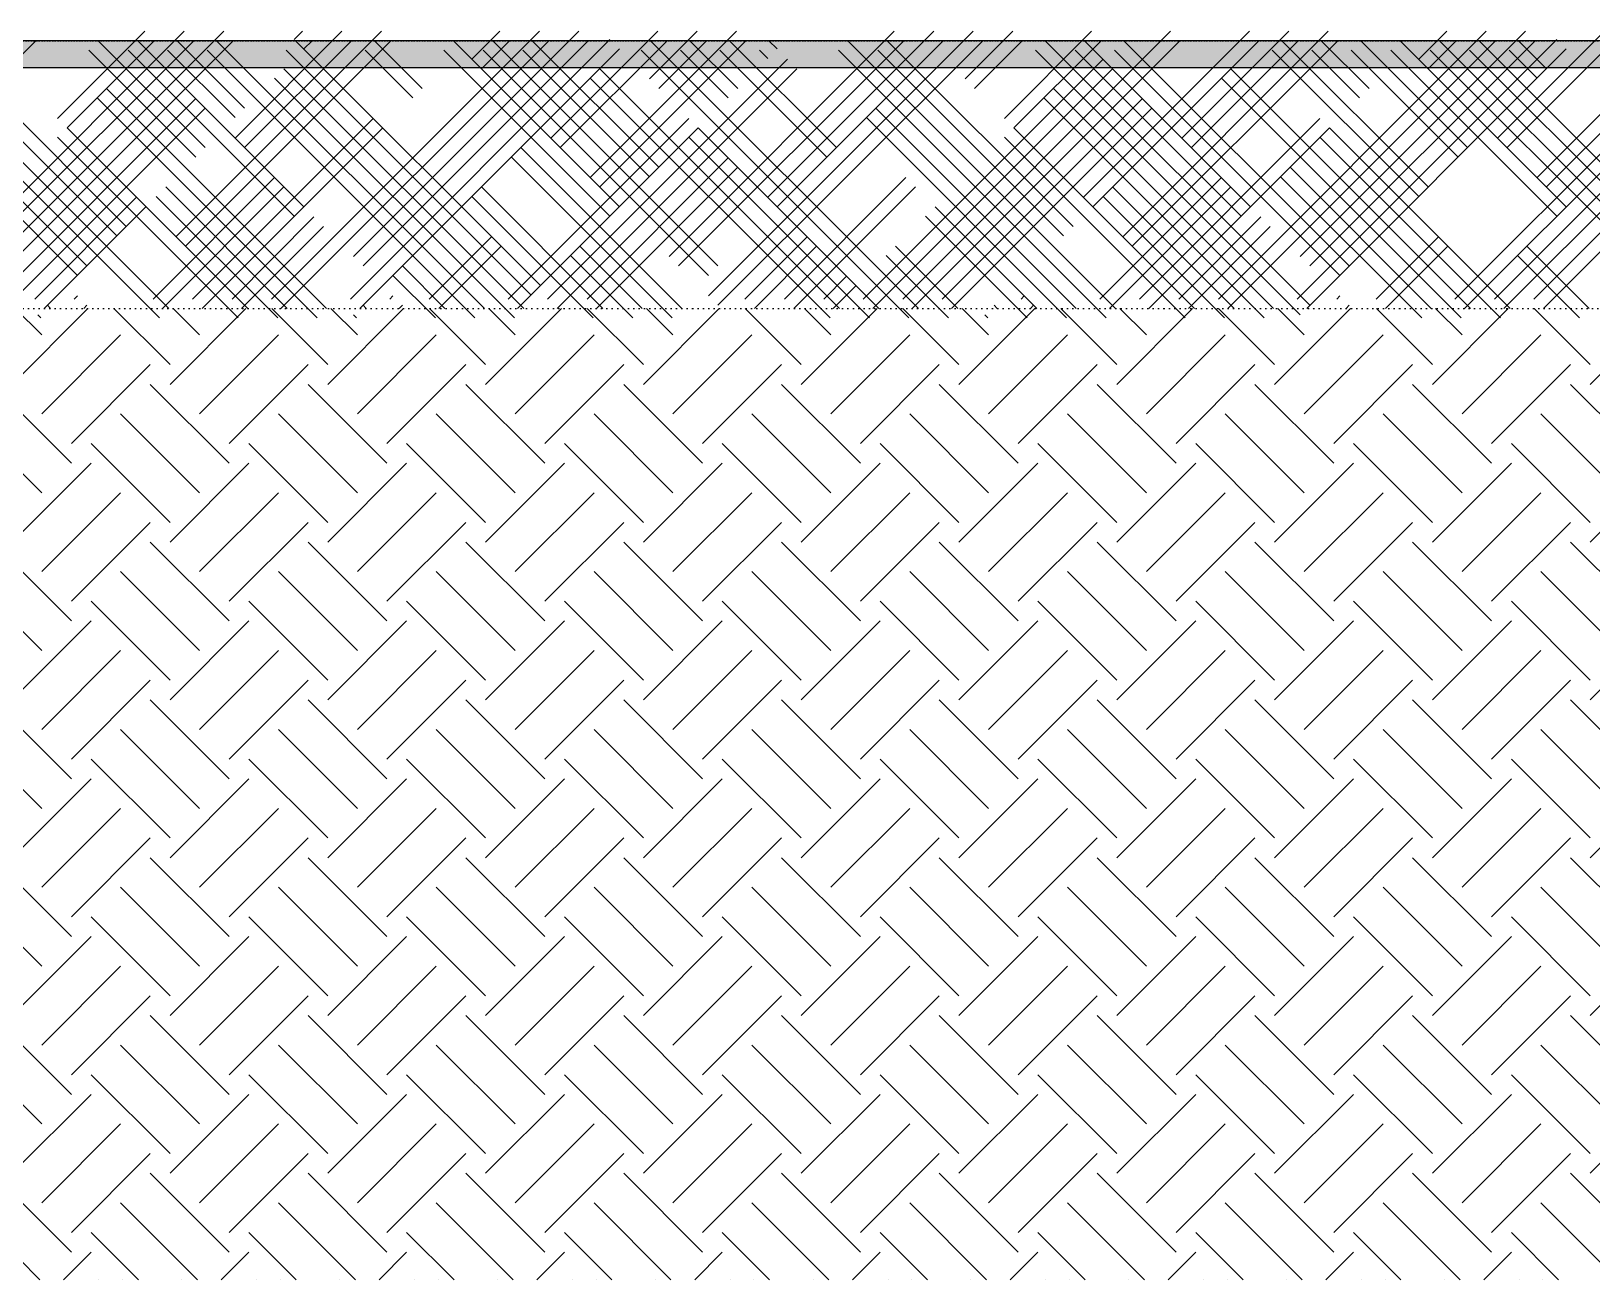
# Model space of a CAD drawing. Extents: x 37185 to 43130, y -8131 to -3926.
# Drawn here: x 39059.7 to 39176.2, y -7688.5 to -7595.2 of the extents above; entities that cross this region are included whole.
import ezdxf

# ---------------------------------------------------------------- set-up
doc = ezdxf.new("R2010")
doc.units = 0
doc.header["$MEASUREMENT"] = 0
doc.linetypes.add('ESTILO_TQS_0002', pattern=[0.4, 0.1, -0.3])
for name, color, linetype in [('36', 253, 'CONTINUOUS'), ('47', 15, 'CONTINUOUS'), ('67', 7, 'CONTINUOUS'), ('96', 252, 'CONTINUOUS')]:
    doc.layers.add(name, color=color, linetype=linetype)

msp = doc.modelspace()

# ---------------------------------------------------------------- linework, layer by layer
at = {"layer": '36', "linetype": 'Continuous'}
for p, q in [((39054.08, -7615.25), (39074.08, -7595.25)), ((39057.25, -7609.12), (39071.13, -7595.25)), ((39061.67, -7601.76), (39068.18, -7595.25)), ((39070.51, -7610.6), (39085.86, -7595.25)), ((39074.93, -7603.23), (39082.91, -7595.25)), ((39077.65, -7615.25), (39097.65, -7595.25)), ((39079.35, -7595.87), (39079.97, -7595.25)), ((39083.77, -7612.07), (39100.59, -7595.25)), ((39092.61, -7597.34), (39094.7, -7595.25)), ((39098.5, -7603.23), (39106.49, -7595.25)), ((39101.45, -7606.18), (39112.38, -7595.25)), ((39105.87, -7598.81), (39109.43, -7595.25)), ((39107.34, -7612.07), (39124.16, -7595.25)), ((39110.29, -7615.02), (39130.06, -7595.25)), ((39114.71, -7607.65), (39127.11, -7595.25)), ((39124.79, -7615.25), (39144.79, -7595.25)), ((39129.44, -7598.81), (39133, -7595.25)), ((39132.38, -7601.76), (39138.89, -7595.25)), ((39138.28, -7607.65), (39150.68, -7595.25)), ((39141.22, -7610.6), (39156.57, -7595.25)), ((39145.64, -7603.23), (39153.63, -7595.25)), ((39148.36, -7615.25), (39168.36, -7595.25)), ((39154.48, -7612.07), (39171.3, -7595.25)), ((39163.32, -7597.34), (39165.41, -7595.25)), ((39169.21, -7603.23), (39177.2, -7595.25)), ((39172.16, -7606.18), (39183.09, -7595.25)), ((39040.28, -7615.72), (39060.05, -7595.96)), ((39063.85, -7612.78), (39047.03, -7595.96)), ((39069.98, -7615.96), (39049.98, -7595.96)), ((39066.8, -7609.83), (39052.92, -7595.96)), ((39054.78, -7615.96), (39074.78, -7595.96)), ((39057.96, -7609.83), (39071.84, -7595.96)), ((39062.38, -7602.47), (39068.89, -7595.96)), ((39072.69, -7603.94), (39064.71, -7595.96)), ((39080.06, -7608.36), (39067.66, -7595.96)), ((39075.64, -7600.99), (39070.6, -7595.96)), ((39071.22, -7611.3), (39086.57, -7595.96)), ((39093.55, -7615.96), (39073.55, -7595.96)), ((39075.64, -7603.94), (39083.62, -7595.96)), ((39078.35, -7615.96), (39098.35, -7595.96)), ((39097.74, -7614.25), (39079.44, -7595.96)), ((39080.06, -7596.57), (39080.68, -7595.96)), ((39083.54, -7615.25), (39102.92, -7595.87)), ((39084.48, -7612.78), (39101.3, -7595.96)), ((39088.9, -7599.52), (39085.33, -7595.96)), ((39103.63, -7608.36), (39091.23, -7595.96)), ((39093.32, -7598.05), (39095.41, -7595.96)), ((39110.99, -7612.78), (39094.17, -7595.96)), ((39106.57, -7605.41), (39097.12, -7595.96)), ((39099.21, -7603.94), (39107.19, -7595.96)), ((39102.16, -7606.88), (39113.08, -7595.96)), ((39125.96, -7615.96), (39105.96, -7595.96)), ((39106.57, -7599.52), (39110.14, -7595.96)), ((39108.05, -7612.78), (39124.87, -7595.96)), ((39112.47, -7599.52), (39108.9, -7595.96)), ((39110.99, -7615.72), (39130.76, -7595.96)), ((39119.83, -7603.94), (39111.85, -7595.96)), ((39115.41, -7596.57), (39114.8, -7595.96)), ((39115.41, -7608.36), (39127.82, -7595.96)), ((39140.69, -7615.96), (39120.69, -7595.96)), ((39137.51, -7609.83), (39123.63, -7595.96)), ((39125.49, -7615.96), (39145.49, -7595.96)), ((39130.14, -7599.52), (39133.71, -7595.96)), ((39133.09, -7602.47), (39139.6, -7595.96)), ((39155.19, -7615.72), (39135.42, -7595.96)), ((39150.77, -7608.36), (39138.37, -7595.96)), ((39138.98, -7608.36), (39151.39, -7595.96)), ((39158.13, -7612.78), (39141.31, -7595.96)), ((39141.93, -7611.3), (39157.28, -7595.96)), ((39146.35, -7603.94), (39154.33, -7595.96)), ((39149.06, -7615.96), (39169.06, -7595.96)), ((39164.03, -7606.88), (39153.1, -7595.96)), ((39154.25, -7615.25), (39173.63, -7595.87)), ((39155.19, -7612.78), (39172.01, -7595.96)), ((39159.61, -7599.52), (39156.04, -7595.96)), ((39166.97, -7603.94), (39158.99, -7595.96)), ((39174.34, -7608.36), (39161.94, -7595.96)), ((39164.03, -7598.05), (39166.12, -7595.96)), ((39181.7, -7612.78), (39164.88, -7595.96)), ((39187.83, -7615.96), (39167.83, -7595.96)), ((39169.92, -7603.94), (39177.9, -7595.96)), ((39172.87, -7598.05), (39170.78, -7595.96)), ((39172.87, -7606.88), (39183.8, -7595.96)), ((39063.15, -7613.48), (39046.32, -7596.66)), ((39069.27, -7616.66), (39049.27, -7596.66)), ((39066.09, -7610.54), (39052.22, -7596.66)), ((39071.99, -7604.65), (39064, -7596.66)), ((39079.35, -7609.06), (39066.95, -7596.66)), ((39074.93, -7601.7), (39069.89, -7596.66)), ((39092.84, -7616.66), (39072.84, -7596.66)), ((39097.03, -7614.96), (39078.73, -7596.66)), ((39084.25, -7615.96), (39103.63, -7596.57)), ((39088.19, -7600.23), (39084.63, -7596.66)), ((39102.92, -7609.06), (39090.52, -7596.66)), ((39110.29, -7613.48), (39093.46, -7596.66)), ((39105.87, -7606.12), (39096.41, -7596.66)), ((39098.27, -7615.25), (39116.18, -7597.34)), ((39125.25, -7616.66), (39105.25, -7596.66)), ((39111.76, -7600.23), (39108.2, -7596.66)), ((39119.13, -7604.65), (39111.14, -7596.66)), ((39114.71, -7597.28), (39114.09, -7596.66)), ((39139.98, -7616.66), (39119.98, -7596.66)), ((39121.84, -7615.25), (39139.75, -7597.34)), ((39136.8, -7610.54), (39122.93, -7596.66)), ((39154.48, -7616.43), (39134.71, -7596.66)), ((39150.06, -7609.06), (39137.66, -7596.66)), ((39157.43, -7613.48), (39140.61, -7596.66)), ((39163.32, -7607.59), (39152.39, -7596.66)), ((39154.96, -7615.96), (39174.34, -7596.57)), ((39158.9, -7600.23), (39155.34, -7596.66)), ((39166.27, -7604.65), (39158.28, -7596.66)), ((39173.63, -7609.06), (39161.23, -7596.66)), ((39181, -7613.48), (39164.18, -7596.66)), ((39187.12, -7616.66), (39167.12, -7596.66)), ((39168.98, -7615.25), (39186.89, -7597.34)), ((39172.16, -7598.75), (39170.07, -7596.66)), ((39095.79, -7616.66), (39077.88, -7598.75)), ((39096.49, -7615.96), (39078.58, -7598.05)), ((39098.98, -7615.96), (39116.89, -7598.05)), ((39119.36, -7616.66), (39101.45, -7598.75)), ((39120.06, -7615.96), (39102.16, -7598.05)), ((39122.55, -7615.96), (39140.46, -7598.05)), ((39166.5, -7616.66), (39148.59, -7598.75)), ((39167.2, -7615.96), (39149.3, -7598.05)), ((39169.69, -7615.96), (39187.6, -7598.05)), ((39081.76, -7615.96), (39065.33, -7599.52)), ((39152.47, -7615.96), (39136.04, -7599.52)), ((39057.02, -7615.25), (39071.99, -7600.28)), ((39057.73, -7615.96), (39072.69, -7600.99)), ((39081.06, -7616.66), (39064.62, -7600.23)), ((39137.74, -7615.96), (39122.78, -7600.99)), ((39127.73, -7615.25), (39142.7, -7600.28)), ((39128.44, -7615.96), (39143.4, -7600.99)), ((39151.77, -7616.66), (39135.33, -7600.23)), ((39071.75, -7615.25), (39085.24, -7601.76)), ((39095.32, -7615.25), (39108.81, -7601.76)), ((39137.03, -7616.66), (39122.07, -7601.7)), ((39142.46, -7615.25), (39155.95, -7601.76)), ((39166.03, -7615.25), (39179.52, -7601.76)), ((39075.16, -7616.66), (39061.67, -7603.17)), ((39075.87, -7615.96), (39062.38, -7602.47)), ((39072.46, -7615.96), (39085.95, -7602.47)), ((39096.03, -7615.96), (39109.52, -7602.47)), ((39122.3, -7616.66), (39108.81, -7603.17)), ((39123.01, -7615.96), (39109.52, -7602.47)), ((39145.87, -7616.66), (39132.38, -7603.17)), ((39146.58, -7615.96), (39133.09, -7602.47)), ((39143.17, -7615.96), (39156.66, -7602.47)), ((39169.44, -7616.66), (39155.95, -7603.17)), ((39170.15, -7615.96), (39156.66, -7602.47)), ((39166.74, -7615.96), (39180.23, -7602.47)), ((39107.57, -7616.66), (39095.56, -7604.65)), ((39108.28, -7615.96), (39096.26, -7603.94)), ((39101.22, -7615.25), (39111.76, -7604.7)), ((39101.92, -7615.96), (39112.47, -7605.41)), ((39164.26, -7615.96), (39153.72, -7605.41)), ((39171.93, -7615.25), (39182.47, -7604.7)), ((39172.63, -7615.96), (39183.18, -7605.41)), ((39068.81, -7615.25), (39077.88, -7606.18)), ((39069.51, -7615.96), (39078.58, -7606.88)), ((39078.82, -7615.96), (39069.75, -7606.88)), ((39102.39, -7615.96), (39093.32, -7606.88)), ((39115.95, -7615.25), (39125.02, -7606.18)), ((39116.66, -7615.96), (39125.73, -7606.88)), ((39139.52, -7615.25), (39148.59, -7606.18)), ((39140.23, -7615.96), (39149.3, -7606.88)), ((39149.53, -7615.96), (39140.46, -7606.88)), ((39163.55, -7616.66), (39153.01, -7606.12)), ((39059.97, -7615.25), (39067.57, -7607.65)), ((39078.11, -7616.66), (39069.04, -7607.59)), ((39101.68, -7616.66), (39092.61, -7607.59)), ((39148.82, -7616.66), (39139.75, -7607.59)), ((39060.68, -7615.96), (39068.27, -7608.36)), ((39074.7, -7615.25), (39080.82, -7609.12)), ((39134.09, -7616.66), (39126.49, -7609.06)), ((39134.8, -7615.96), (39127.2, -7608.36)), ((39145.41, -7615.25), (39151.53, -7609.12)), ((39075.41, -7615.96), (39081.53, -7609.83)), ((39146.12, -7615.96), (39152.24, -7609.83)), ((39089.43, -7615.25), (39094.08, -7610.6)), ((39090.14, -7615.96), (39094.79, -7611.3)), ((39105.33, -7615.96), (39100.68, -7611.3)), ((39113, -7615.25), (39117.65, -7610.6)), ((39113.71, -7615.96), (39118.36, -7611.3)), ((39128.9, -7615.96), (39124.25, -7611.3)), ((39160.14, -7615.25), (39164.79, -7610.6)), ((39160.85, -7615.96), (39165.5, -7611.3)), ((39176.04, -7615.96), (39171.39, -7611.3)), ((39090.6, -7615.96), (39087.42, -7612.78)), ((39104.63, -7616.66), (39099.97, -7612.01)), ((39128.2, -7616.66), (39123.55, -7612.01)), ((39175.34, -7616.66), (39170.69, -7612.01)), ((39089.89, -7616.66), (39086.72, -7613.48)), ((39118.89, -7615.25), (39120.6, -7613.54)), ((39062.91, -7615.25), (39063.15, -7615.02)), ((39086.49, -7615.25), (39086.72, -7615.02)), ((39119.6, -7615.96), (39121.31, -7614.25)), ((39133.63, -7615.25), (39133.86, -7615.02)), ((39157.2, -7615.25), (39157.43, -7615.02)), ((39061.14, -7615.96), (39060.91, -7615.72)), ((39063.62, -7615.96), (39063.85, -7615.72)), ((39064.09, -7615.96), (39064.09, -7615.96)), ((39064.09, -7615.96), (39064.09, -7615.96)), ((39066.57, -7615.96), (39066.57, -7615.96)), ((39066.57, -7615.96), (39066.57, -7615.96)), ((39067.03, -7615.96), (39067.03, -7615.96)), ((39067.03, -7615.96), (39067.03, -7615.96)), ((39072.92, -7615.96), (39072.92, -7615.96)), ((39072.92, -7615.96), (39072.92, -7615.96)), ((39081.3, -7615.96), (39081.3, -7615.96)), ((39081.3, -7615.96), (39081.3, -7615.96)), ((39084.71, -7615.96), (39084.48, -7615.72)), ((39087.19, -7615.96), (39087.42, -7615.72)), ((39087.66, -7615.96), (39087.66, -7615.96)), ((39087.66, -7615.96), (39087.66, -7615.96)), ((39093.08, -7615.96), (39093.08, -7615.96)), ((39093.08, -7615.96), (39093.08, -7615.96)), ((39099.44, -7615.96), (39099.44, -7615.96)), ((39099.44, -7615.96), (39099.44, -7615.96)), ((39104.87, -7615.96), (39104.87, -7615.96)), ((39104.87, -7615.96), (39104.87, -7615.96)), ((39107.82, -7615.96), (39107.82, -7615.96)), ((39107.82, -7615.96), (39107.82, -7615.96)), ((39110.76, -7615.96), (39110.76, -7615.96)), ((39110.76, -7615.96), (39110.76, -7615.96)), ((39111.23, -7615.96), (39111.23, -7615.96)), ((39111.23, -7615.96), (39111.23, -7615.96)), ((39114.17, -7615.96), (39114.17, -7615.96)), ((39114.17, -7615.96), (39114.17, -7615.96)), ((39117.12, -7615.96), (39117.12, -7615.96)), ((39117.12, -7615.96), (39117.12, -7615.96)), ((39131.39, -7615.96), (39131.39, -7615.96)), ((39131.39, -7615.96), (39131.39, -7615.96)), ((39131.85, -7615.96), (39131.62, -7615.72)), ((39134.33, -7615.96), (39134.56, -7615.72)), ((39137.28, -7615.96), (39137.28, -7615.96)), ((39137.28, -7615.96), (39137.28, -7615.96)), ((39143.63, -7615.96), (39143.63, -7615.96)), ((39143.63, -7615.96), (39143.63, -7615.96)), ((39152.01, -7615.96), (39152.01, -7615.96)), ((39152.01, -7615.96), (39152.01, -7615.96)), ((39155.42, -7615.96), (39155.42, -7615.96)), ((39155.42, -7615.96), (39155.42, -7615.96)), ((39157.9, -7615.96), (39158.13, -7615.72)), ((39158.37, -7615.96), (39158.37, -7615.96)), ((39158.37, -7615.96), (39158.37, -7615.96)), ((39161.31, -7615.96), (39161.31, -7615.96)), ((39161.31, -7615.96), (39161.31, -7615.96)), ((39163.8, -7615.96), (39163.8, -7615.96)), ((39163.8, -7615.96), (39163.8, -7615.96)), ((39173.1, -7615.96), (39173.1, -7615.96)), ((39173.1, -7615.96), (39173.1, -7615.96)), ((39175.58, -7615.96), (39175.58, -7615.96)), ((39175.58, -7615.96), (39175.58, -7615.96)), ((39060.43, -7616.66), (39060.2, -7616.43)), ((39084, -7616.66), (39083.77, -7616.43)), ((39131.14, -7616.66), (39130.91, -7616.43))]:
    msp.add_line(p, q, dxfattribs=at)
at = {"layer": '47', "linetype": 'Continuous'}
for p, q in [((39058.28, -7621.62), (39063.94, -7615.96)), ((39060.49, -7617.93), (39058.51, -7615.96)), ((39070.07, -7620.14), (39065.88, -7615.96)), ((39070.07, -7621.62), (39075.73, -7615.96)), ((39072.28, -7617.93), (39070.3, -7615.96)), ((39081.85, -7620.14), (39077.66, -7615.96)), ((39081.85, -7621.62), (39087.51, -7615.96)), ((39084.06, -7617.93), (39082.08, -7615.96)), ((39093.64, -7620.14), (39089.45, -7615.96)), ((39093.64, -7621.62), (39099.3, -7615.96)), ((39095.85, -7617.93), (39093.87, -7615.96)), ((39105.42, -7620.14), (39101.23, -7615.96)), ((39105.42, -7621.62), (39111.08, -7615.96)), ((39107.63, -7617.93), (39105.65, -7615.96)), ((39117.21, -7620.14), (39113.02, -7615.96)), ((39117.21, -7621.62), (39122.87, -7615.96)), ((39119.42, -7617.93), (39117.44, -7615.96)), ((39128.99, -7620.14), (39124.8, -7615.96)), ((39128.99, -7621.62), (39134.65, -7615.96)), ((39131.2, -7617.93), (39129.22, -7615.96)), ((39140.78, -7620.14), (39136.59, -7615.96)), ((39140.78, -7621.62), (39146.44, -7615.96)), ((39142.99, -7617.93), (39141.01, -7615.96)), ((39152.56, -7620.14), (39148.37, -7615.96)), ((39152.56, -7621.62), (39158.22, -7615.96)), ((39154.77, -7617.93), (39152.79, -7615.96)), ((39164.35, -7620.14), (39160.16, -7615.96)), ((39164.35, -7621.62), (39170.01, -7615.96)), ((39166.56, -7617.93), (39164.58, -7615.96)), ((39176.13, -7620.14), (39171.94, -7615.96)), ((39176.13, -7621.62), (39181.79, -7615.96)), ((39060.49, -7623.83), (39066.38, -7617.93)), ((39072.28, -7623.83), (39078.17, -7617.93)), ((39084.06, -7623.83), (39089.95, -7617.93)), ((39095.85, -7623.83), (39101.74, -7617.93)), ((39107.63, -7623.83), (39113.52, -7617.93)), ((39119.42, -7623.83), (39125.31, -7617.93)), ((39131.2, -7623.83), (39137.09, -7617.93)), ((39142.99, -7623.83), (39148.88, -7617.93)), ((39154.77, -7623.83), (39160.66, -7617.93)), ((39166.56, -7623.83), (39172.45, -7617.93)), ((39062.7, -7626.04), (39068.59, -7620.14)), ((39074.49, -7626.04), (39080.38, -7620.14)), ((39086.27, -7626.04), (39092.16, -7620.14)), ((39098.06, -7626.04), (39103.95, -7620.14)), ((39109.84, -7626.04), (39115.73, -7620.14)), ((39121.63, -7626.04), (39127.52, -7620.14)), ((39133.41, -7626.04), (39139.3, -7620.14)), ((39145.2, -7626.04), (39151.09, -7620.14)), ((39156.98, -7626.04), (39162.87, -7620.14)), ((39168.77, -7626.04), (39174.66, -7620.14)), ((39062.7, -7627.51), (39056.81, -7621.62)), ((39074.49, -7627.51), (39068.59, -7621.62)), ((39086.27, -7627.51), (39080.38, -7621.62)), ((39098.06, -7627.51), (39092.16, -7621.62)), ((39109.84, -7627.51), (39103.95, -7621.62)), ((39121.63, -7627.51), (39115.73, -7621.62)), ((39133.41, -7627.51), (39127.52, -7621.62)), ((39145.2, -7627.51), (39139.3, -7621.62)), ((39156.98, -7627.51), (39151.09, -7621.62)), ((39168.77, -7627.51), (39162.87, -7621.62)), ((39180.55, -7627.51), (39174.66, -7621.62)), ((39060.49, -7629.72), (39054.6, -7623.83)), ((39072.28, -7629.72), (39066.38, -7623.83)), ((39084.06, -7629.72), (39078.17, -7623.83)), ((39095.85, -7629.72), (39089.95, -7623.83)), ((39107.63, -7629.72), (39101.74, -7623.83)), ((39119.42, -7629.72), (39113.52, -7623.83)), ((39131.2, -7629.72), (39125.31, -7623.83)), ((39142.99, -7629.72), (39137.09, -7623.83)), ((39154.77, -7629.72), (39148.88, -7623.83)), ((39166.56, -7629.72), (39160.66, -7623.83)), ((39178.34, -7629.72), (39172.45, -7623.83)), ((39070.07, -7631.93), (39064.17, -7626.04)), ((39081.85, -7631.93), (39075.96, -7626.04)), ((39093.64, -7631.93), (39087.74, -7626.04)), ((39105.42, -7631.93), (39099.53, -7626.04)), ((39117.21, -7631.93), (39111.31, -7626.04)), ((39128.99, -7631.93), (39123.1, -7626.04)), ((39140.78, -7631.93), (39134.88, -7626.04)), ((39152.56, -7631.93), (39146.67, -7626.04)), ((39164.35, -7631.93), (39158.45, -7626.04)), ((39176.13, -7631.93), (39170.24, -7626.04)), ((39058.28, -7633.4), (39064.17, -7627.51)), ((39070.07, -7633.4), (39075.96, -7627.51)), ((39081.85, -7633.4), (39087.74, -7627.51)), ((39093.64, -7633.4), (39099.53, -7627.51)), ((39105.42, -7633.4), (39111.31, -7627.51)), ((39117.21, -7633.4), (39123.1, -7627.51)), ((39128.99, -7633.4), (39134.88, -7627.51)), ((39140.78, -7633.4), (39146.67, -7627.51)), ((39152.56, -7633.4), (39158.45, -7627.51)), ((39164.35, -7633.4), (39170.24, -7627.51)), ((39176.13, -7633.4), (39182.02, -7627.51)), ((39060.49, -7635.61), (39066.38, -7629.72)), ((39072.28, -7635.61), (39078.17, -7629.72)), ((39084.06, -7635.61), (39089.95, -7629.72)), ((39095.85, -7635.61), (39101.74, -7629.72)), ((39107.63, -7635.61), (39113.52, -7629.72)), ((39119.42, -7635.61), (39125.31, -7629.72)), ((39131.2, -7635.61), (39137.09, -7629.72)), ((39142.99, -7635.61), (39148.88, -7629.72)), ((39154.77, -7635.61), (39160.66, -7629.72)), ((39166.56, -7635.61), (39172.45, -7629.72)), ((39062.7, -7637.82), (39068.59, -7631.93)), ((39074.49, -7637.82), (39080.38, -7631.93)), ((39086.27, -7637.82), (39092.16, -7631.93)), ((39098.06, -7637.82), (39103.95, -7631.93)), ((39109.84, -7637.82), (39115.73, -7631.93)), ((39121.63, -7637.82), (39127.52, -7631.93)), ((39133.41, -7637.82), (39139.3, -7631.93)), ((39145.2, -7637.82), (39151.09, -7631.93)), ((39156.98, -7637.82), (39162.87, -7631.93)), ((39168.77, -7637.82), (39174.66, -7631.93)), ((39062.7, -7639.29), (39056.81, -7633.4)), ((39074.49, -7639.29), (39068.59, -7633.4)), ((39086.27, -7639.29), (39080.38, -7633.4)), ((39098.06, -7639.29), (39092.16, -7633.4)), ((39109.84, -7639.29), (39103.95, -7633.4)), ((39121.63, -7639.29), (39115.73, -7633.4)), ((39133.41, -7639.29), (39127.52, -7633.4)), ((39145.2, -7639.29), (39139.3, -7633.4)), ((39156.98, -7639.29), (39151.09, -7633.4)), ((39168.77, -7639.29), (39162.87, -7633.4)), ((39180.55, -7639.29), (39174.66, -7633.4)), ((39060.49, -7641.5), (39054.6, -7635.61)), ((39072.28, -7641.5), (39066.38, -7635.61)), ((39084.06, -7641.5), (39078.17, -7635.61)), ((39095.85, -7641.5), (39089.95, -7635.61)), ((39107.63, -7641.5), (39101.74, -7635.61)), ((39119.42, -7641.5), (39113.52, -7635.61)), ((39131.2, -7641.5), (39125.31, -7635.61)), ((39142.99, -7641.5), (39137.09, -7635.61)), ((39154.77, -7641.5), (39148.88, -7635.61)), ((39166.56, -7641.5), (39160.66, -7635.61)), ((39178.34, -7641.5), (39172.45, -7635.61)), ((39070.07, -7643.71), (39064.17, -7637.82)), ((39081.85, -7643.71), (39075.96, -7637.82)), ((39093.64, -7643.71), (39087.74, -7637.82)), ((39105.42, -7643.71), (39099.53, -7637.82)), ((39117.21, -7643.71), (39111.31, -7637.82)), ((39128.99, -7643.71), (39123.1, -7637.82)), ((39140.78, -7643.71), (39134.88, -7637.82)), ((39152.56, -7643.71), (39146.67, -7637.82)), ((39164.35, -7643.71), (39158.45, -7637.82)), ((39176.13, -7643.71), (39170.24, -7637.82)), ((39058.28, -7645.19), (39064.17, -7639.29)), ((39070.07, -7645.19), (39075.96, -7639.29)), ((39081.85, -7645.19), (39087.74, -7639.29)), ((39093.64, -7645.19), (39099.53, -7639.29)), ((39105.42, -7645.19), (39111.31, -7639.29)), ((39117.21, -7645.19), (39123.1, -7639.29)), ((39128.99, -7645.19), (39134.88, -7639.29)), ((39140.78, -7645.19), (39146.67, -7639.29)), ((39152.56, -7645.19), (39158.45, -7639.29)), ((39164.35, -7645.19), (39170.24, -7639.29)), ((39176.13, -7645.19), (39182.02, -7639.29)), ((39060.49, -7647.4), (39066.38, -7641.5)), ((39072.28, -7647.4), (39078.17, -7641.5)), ((39084.06, -7647.4), (39089.95, -7641.5)), ((39095.85, -7647.4), (39101.74, -7641.5)), ((39107.63, -7647.4), (39113.52, -7641.5)), ((39119.42, -7647.4), (39125.31, -7641.5)), ((39131.2, -7647.4), (39137.09, -7641.5)), ((39142.99, -7647.4), (39148.88, -7641.5)), ((39154.77, -7647.4), (39160.66, -7641.5)), ((39166.56, -7647.4), (39172.45, -7641.5)), ((39062.7, -7649.61), (39068.59, -7643.71)), ((39074.49, -7649.61), (39080.38, -7643.71)), ((39086.27, -7649.61), (39092.16, -7643.71)), ((39098.06, -7649.61), (39103.95, -7643.71)), ((39109.84, -7649.61), (39115.73, -7643.71)), ((39121.63, -7649.61), (39127.52, -7643.71)), ((39133.41, -7649.61), (39139.3, -7643.71)), ((39145.2, -7649.61), (39151.09, -7643.71)), ((39156.98, -7649.61), (39162.87, -7643.71)), ((39168.77, -7649.61), (39174.66, -7643.71)), ((39062.7, -7651.08), (39056.81, -7645.19)), ((39074.49, -7651.08), (39068.59, -7645.19)), ((39086.27, -7651.08), (39080.38, -7645.19)), ((39098.06, -7651.08), (39092.16, -7645.19)), ((39109.84, -7651.08), (39103.95, -7645.19)), ((39121.63, -7651.08), (39115.73, -7645.19)), ((39133.41, -7651.08), (39127.52, -7645.19)), ((39145.2, -7651.08), (39139.3, -7645.19)), ((39156.98, -7651.08), (39151.09, -7645.19)), ((39168.77, -7651.08), (39162.87, -7645.19)), ((39180.55, -7651.08), (39174.66, -7645.19)), ((39060.49, -7653.29), (39054.6, -7647.4)), ((39072.28, -7653.29), (39066.38, -7647.4)), ((39084.06, -7653.29), (39078.17, -7647.4)), ((39095.85, -7653.29), (39089.95, -7647.4)), ((39107.63, -7653.29), (39101.74, -7647.4)), ((39119.42, -7653.29), (39113.52, -7647.4)), ((39131.2, -7653.29), (39125.31, -7647.4)), ((39142.99, -7653.29), (39137.09, -7647.4)), ((39154.77, -7653.29), (39148.88, -7647.4)), ((39166.56, -7653.29), (39160.66, -7647.4)), ((39178.34, -7653.29), (39172.45, -7647.4)), ((39070.07, -7655.5), (39064.17, -7649.61)), ((39081.85, -7655.5), (39075.96, -7649.61)), ((39093.64, -7655.5), (39087.74, -7649.61)), ((39105.42, -7655.5), (39099.53, -7649.61)), ((39117.21, -7655.5), (39111.31, -7649.61)), ((39128.99, -7655.5), (39123.1, -7649.61)), ((39140.78, -7655.5), (39134.88, -7649.61)), ((39152.56, -7655.5), (39146.67, -7649.61)), ((39164.35, -7655.5), (39158.45, -7649.61)), ((39176.13, -7655.5), (39170.24, -7649.61)), ((39058.28, -7656.97), (39064.17, -7651.08)), ((39070.07, -7656.97), (39075.96, -7651.08)), ((39081.85, -7656.97), (39087.74, -7651.08)), ((39093.64, -7656.97), (39099.53, -7651.08)), ((39105.42, -7656.97), (39111.31, -7651.08)), ((39117.21, -7656.97), (39123.1, -7651.08)), ((39128.99, -7656.97), (39134.88, -7651.08)), ((39140.78, -7656.97), (39146.67, -7651.08)), ((39152.56, -7656.97), (39158.45, -7651.08)), ((39164.35, -7656.97), (39170.24, -7651.08)), ((39176.13, -7656.97), (39182.02, -7651.08)), ((39060.49, -7659.18), (39066.38, -7653.29)), ((39072.28, -7659.18), (39078.17, -7653.29)), ((39084.06, -7659.18), (39089.95, -7653.29)), ((39095.85, -7659.18), (39101.74, -7653.29)), ((39107.63, -7659.18), (39113.52, -7653.29)), ((39119.42, -7659.18), (39125.31, -7653.29)), ((39131.2, -7659.18), (39137.09, -7653.29)), ((39142.99, -7659.18), (39148.88, -7653.29)), ((39154.77, -7659.18), (39160.66, -7653.29)), ((39166.56, -7659.18), (39172.45, -7653.29)), ((39062.7, -7661.39), (39068.59, -7655.5)), ((39074.49, -7661.39), (39080.38, -7655.5)), ((39086.27, -7661.39), (39092.16, -7655.5)), ((39098.06, -7661.39), (39103.95, -7655.5)), ((39109.84, -7661.39), (39115.73, -7655.5)), ((39121.63, -7661.39), (39127.52, -7655.5)), ((39133.41, -7661.39), (39139.3, -7655.5)), ((39145.2, -7661.39), (39151.09, -7655.5)), ((39156.98, -7661.39), (39162.87, -7655.5)), ((39168.77, -7661.39), (39174.66, -7655.5)), ((39062.7, -7662.86), (39056.81, -7656.97)), ((39074.49, -7662.86), (39068.59, -7656.97)), ((39086.27, -7662.86), (39080.38, -7656.97)), ((39098.06, -7662.86), (39092.16, -7656.97)), ((39109.84, -7662.86), (39103.95, -7656.97)), ((39121.63, -7662.86), (39115.73, -7656.97)), ((39133.41, -7662.86), (39127.52, -7656.97)), ((39145.2, -7662.86), (39139.3, -7656.97)), ((39156.98, -7662.86), (39151.09, -7656.97)), ((39168.77, -7662.86), (39162.87, -7656.97)), ((39180.55, -7662.86), (39174.66, -7656.97)), ((39060.49, -7665.07), (39054.6, -7659.18)), ((39072.28, -7665.07), (39066.38, -7659.18)), ((39084.06, -7665.07), (39078.17, -7659.18)), ((39095.85, -7665.07), (39089.95, -7659.18)), ((39107.63, -7665.07), (39101.74, -7659.18)), ((39119.42, -7665.07), (39113.52, -7659.18)), ((39131.2, -7665.07), (39125.31, -7659.18)), ((39142.99, -7665.07), (39137.09, -7659.18)), ((39154.77, -7665.07), (39148.88, -7659.18)), ((39166.56, -7665.07), (39160.66, -7659.18)), ((39178.34, -7665.07), (39172.45, -7659.18)), ((39070.07, -7667.28), (39064.17, -7661.39)), ((39081.85, -7667.28), (39075.96, -7661.39)), ((39093.64, -7667.28), (39087.74, -7661.39)), ((39105.42, -7667.28), (39099.53, -7661.39)), ((39117.21, -7667.28), (39111.31, -7661.39)), ((39128.99, -7667.28), (39123.1, -7661.39)), ((39140.78, -7667.28), (39134.88, -7661.39)), ((39152.56, -7667.28), (39146.67, -7661.39)), ((39164.35, -7667.28), (39158.45, -7661.39)), ((39176.13, -7667.28), (39170.24, -7661.39)), ((39058.28, -7668.76), (39064.17, -7662.86)), ((39070.07, -7668.76), (39075.96, -7662.86)), ((39081.85, -7668.76), (39087.74, -7662.86)), ((39093.64, -7668.76), (39099.53, -7662.86)), ((39105.42, -7668.76), (39111.31, -7662.86)), ((39117.21, -7668.76), (39123.1, -7662.86)), ((39128.99, -7668.76), (39134.88, -7662.86)), ((39140.78, -7668.76), (39146.67, -7662.86)), ((39152.56, -7668.76), (39158.45, -7662.86)), ((39164.35, -7668.76), (39170.24, -7662.86)), ((39176.13, -7668.76), (39182.02, -7662.86)), ((39060.49, -7670.97), (39066.38, -7665.07)), ((39072.28, -7670.97), (39078.17, -7665.07)), ((39084.06, -7670.97), (39089.95, -7665.07)), ((39095.85, -7670.97), (39101.74, -7665.07)), ((39107.63, -7670.97), (39113.52, -7665.07)), ((39119.42, -7670.97), (39125.31, -7665.07)), ((39131.2, -7670.97), (39137.09, -7665.07)), ((39142.99, -7670.97), (39148.88, -7665.07)), ((39154.77, -7670.97), (39160.66, -7665.07)), ((39166.56, -7670.97), (39172.45, -7665.07)), ((39062.7, -7673.18), (39068.59, -7667.28)), ((39074.49, -7673.18), (39080.38, -7667.28)), ((39086.27, -7673.18), (39092.16, -7667.28)), ((39098.06, -7673.18), (39103.95, -7667.28)), ((39109.84, -7673.18), (39115.73, -7667.28)), ((39121.63, -7673.18), (39127.52, -7667.28)), ((39133.41, -7673.18), (39139.3, -7667.28)), ((39145.2, -7673.18), (39151.09, -7667.28)), ((39156.98, -7673.18), (39162.87, -7667.28)), ((39168.77, -7673.18), (39174.66, -7667.28)), ((39062.7, -7674.65), (39056.81, -7668.76)), ((39074.49, -7674.65), (39068.59, -7668.76)), ((39086.27, -7674.65), (39080.38, -7668.76)), ((39098.06, -7674.65), (39092.16, -7668.76)), ((39109.84, -7674.65), (39103.95, -7668.76)), ((39121.63, -7674.65), (39115.73, -7668.76)), ((39133.41, -7674.65), (39127.52, -7668.76)), ((39145.2, -7674.65), (39139.3, -7668.76)), ((39156.98, -7674.65), (39151.09, -7668.76)), ((39168.77, -7674.65), (39162.87, -7668.76)), ((39180.55, -7674.65), (39174.66, -7668.76)), ((39060.49, -7676.86), (39054.6, -7670.97)), ((39072.28, -7676.86), (39066.38, -7670.97)), ((39084.06, -7676.86), (39078.17, -7670.97)), ((39095.85, -7676.86), (39089.95, -7670.97)), ((39107.63, -7676.86), (39101.74, -7670.97)), ((39119.42, -7676.86), (39113.52, -7670.97)), ((39131.2, -7676.86), (39125.31, -7670.97)), ((39142.99, -7676.86), (39137.09, -7670.97)), ((39154.77, -7676.86), (39148.88, -7670.97)), ((39166.56, -7676.86), (39160.66, -7670.97)), ((39178.34, -7676.86), (39172.45, -7670.97)), ((39070.07, -7679.07), (39064.17, -7673.18)), ((39081.85, -7679.07), (39075.96, -7673.18)), ((39093.64, -7679.07), (39087.74, -7673.18)), ((39105.42, -7679.07), (39099.53, -7673.18)), ((39117.21, -7679.07), (39111.31, -7673.18)), ((39128.99, -7679.07), (39123.1, -7673.18)), ((39140.78, -7679.07), (39134.88, -7673.18)), ((39152.56, -7679.07), (39146.67, -7673.18)), ((39164.35, -7679.07), (39158.45, -7673.18)), ((39176.13, -7679.07), (39170.24, -7673.18)), ((39058.28, -7680.54), (39064.17, -7674.65)), ((39070.07, -7680.54), (39075.96, -7674.65)), ((39081.85, -7680.54), (39087.74, -7674.65)), ((39093.64, -7680.54), (39099.53, -7674.65)), ((39105.42, -7680.54), (39111.31, -7674.65)), ((39117.21, -7680.54), (39123.1, -7674.65)), ((39128.99, -7680.54), (39134.88, -7674.65)), ((39140.78, -7680.54), (39146.67, -7674.65)), ((39152.56, -7680.54), (39158.45, -7674.65)), ((39164.35, -7680.54), (39170.24, -7674.65)), ((39176.13, -7680.54), (39182.02, -7674.65)), ((39060.49, -7682.75), (39066.38, -7676.86)), ((39072.28, -7682.75), (39078.17, -7676.86)), ((39084.06, -7682.75), (39089.95, -7676.86)), ((39095.85, -7682.75), (39101.74, -7676.86)), ((39107.63, -7682.75), (39113.52, -7676.86)), ((39119.42, -7682.75), (39125.31, -7676.86)), ((39131.2, -7682.75), (39137.09, -7676.86)), ((39142.99, -7682.75), (39148.88, -7676.86)), ((39154.77, -7682.75), (39160.66, -7676.86)), ((39166.56, -7682.75), (39172.45, -7676.86)), ((39062.7, -7684.96), (39068.59, -7679.07)), ((39074.49, -7684.96), (39080.38, -7679.07)), ((39086.27, -7684.96), (39092.16, -7679.07)), ((39098.06, -7684.96), (39103.95, -7679.07)), ((39109.84, -7684.96), (39115.73, -7679.07)), ((39121.63, -7684.96), (39127.52, -7679.07)), ((39133.41, -7684.96), (39139.3, -7679.07)), ((39145.2, -7684.96), (39151.09, -7679.07)), ((39156.98, -7684.96), (39162.87, -7679.07)), ((39168.77, -7684.96), (39174.66, -7679.07)), ((39062.7, -7686.43), (39056.81, -7680.54)), ((39074.49, -7686.43), (39068.59, -7680.54)), ((39086.27, -7686.43), (39080.38, -7680.54)), ((39098.06, -7686.43), (39092.16, -7680.54)), ((39109.84, -7686.43), (39103.95, -7680.54)), ((39121.63, -7686.43), (39115.73, -7680.54)), ((39133.41, -7686.43), (39127.52, -7680.54)), ((39145.2, -7686.43), (39139.3, -7680.54)), ((39156.98, -7686.43), (39151.09, -7680.54)), ((39168.77, -7686.43), (39162.87, -7680.54)), ((39180.55, -7686.43), (39174.66, -7680.54)), ((39060.34, -7688.49), (39054.6, -7682.75)), ((39072.13, -7688.49), (39066.38, -7682.75)), ((39083.91, -7688.49), (39078.17, -7682.75)), ((39095.7, -7688.49), (39089.95, -7682.75)), ((39107.48, -7688.49), (39101.74, -7682.75)), ((39119.27, -7688.49), (39113.52, -7682.75)), ((39131.05, -7688.49), (39125.31, -7682.75)), ((39142.84, -7688.49), (39137.09, -7682.75)), ((39154.62, -7688.49), (39148.88, -7682.75)), ((39166.41, -7688.49), (39160.66, -7682.75)), ((39178.19, -7688.49), (39172.45, -7682.75)), ((39067.71, -7688.49), (39064.17, -7684.96)), ((39079.49, -7688.49), (39075.96, -7684.96)), ((39091.28, -7688.49), (39087.74, -7684.96)), ((39103.06, -7688.49), (39099.53, -7684.96)), ((39114.85, -7688.49), (39111.31, -7684.96)), ((39126.63, -7688.49), (39123.1, -7684.96)), ((39138.42, -7688.49), (39134.88, -7684.96)), ((39150.2, -7688.49), (39146.67, -7684.96)), ((39161.99, -7688.49), (39158.45, -7684.96)), ((39173.77, -7688.49), (39170.24, -7684.96)), ((39062.11, -7688.49), (39064.17, -7686.43)), ((39073.9, -7688.49), (39075.96, -7686.43)), ((39085.68, -7688.49), (39087.74, -7686.43)), ((39097.47, -7688.49), (39099.53, -7686.43)), ((39109.25, -7688.49), (39111.31, -7686.43)), ((39121.04, -7688.49), (39123.1, -7686.43)), ((39132.82, -7688.49), (39134.88, -7686.43)), ((39144.61, -7688.49), (39146.67, -7686.43)), ((39156.39, -7688.49), (39158.45, -7686.43)), ((39168.18, -7688.49), (39170.24, -7686.43)), ((39064.76, -7688.49), (39064.76, -7688.49)), ((39066.53, -7688.49), (39066.53, -7688.49)), ((39070.95, -7688.49), (39070.95, -7688.49)), ((39076.55, -7688.49), (39076.55, -7688.49)), ((39078.32, -7688.49), (39078.32, -7688.49)), ((39082.74, -7688.49), (39082.74, -7688.49)), ((39088.33, -7688.49), (39088.33, -7688.49)), ((39090.1, -7688.49), (39090.1, -7688.49)), ((39094.52, -7688.49), (39094.52, -7688.49)), ((39100.12, -7688.49), (39100.12, -7688.49)), ((39101.89, -7688.49), (39101.89, -7688.49)), ((39106.31, -7688.49), (39106.31, -7688.49)), ((39111.9, -7688.49), (39111.9, -7688.49)), ((39113.67, -7688.49), (39113.67, -7688.49)), ((39118.09, -7688.49), (39118.09, -7688.49)), ((39123.69, -7688.49), (39123.69, -7688.49)), ((39125.46, -7688.49), (39125.46, -7688.49)), ((39129.88, -7688.49), (39129.88, -7688.49)), ((39135.47, -7688.49), (39135.47, -7688.49)), ((39137.24, -7688.49), (39137.24, -7688.49)), ((39141.66, -7688.49), (39141.66, -7688.49)), ((39147.26, -7688.49), (39147.26, -7688.49)), ((39149.03, -7688.49), (39149.03, -7688.49)), ((39153.45, -7688.49), (39153.45, -7688.49)), ((39159.04, -7688.49), (39159.04, -7688.49)), ((39160.81, -7688.49), (39160.81, -7688.49)), ((39165.23, -7688.49), (39165.23, -7688.49)), ((39170.83, -7688.49), (39170.83, -7688.49)), ((39172.6, -7688.49), (39172.6, -7688.49))]:
    msp.add_line(p, q, dxfattribs=at)
at = {"layer": '67', "linetype": 'ESTILO_TQS_0002'}
for p, q in [((37622.47, -7595.96), (39979.65, -7595.96)), ((37628.25, -7595.96), (39890.03, -7595.96)), ((37628.25, -7615.96), (40010.49, -7615.96))]:
    msp.add_line(p, q, dxfattribs=at)
at = {"layer": '96', "linetype": 'Continuous'}
msp.add_lwpolyline([(39780.16, -7595.96), (38583.96, -7595.96), (38583.96, -7597.96), (39780.16, -7597.96), (39780.16, -7595.96)], dxfattribs=at)
for points in [[(39780.16, -7595.96), (38583.96, -7595.96), (38583.96, -7597.96)], [(39780.16, -7595.96), (38583.96, -7597.96), (39780.16, -7597.96)]]:
    msp.add_solid(points, dxfattribs=at)

doc.saveas('drawing.dxf')
